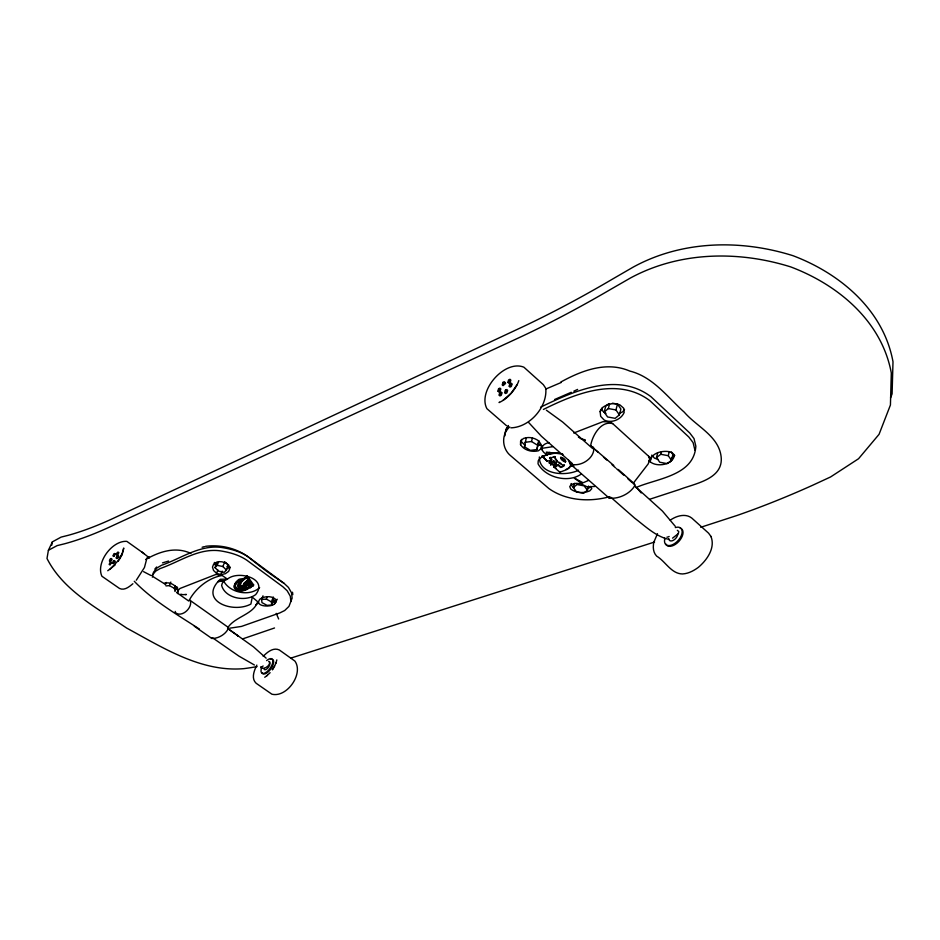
<?xml version="1.0" encoding="UTF-8"?>
<svg xmlns="http://www.w3.org/2000/svg" width="940" height="940" viewBox="0 0 940 940"><rect width="100%" height="100%" fill="white"/><g stroke="black" fill="none" stroke-linecap="round" stroke-linejoin="round"><path stroke-width="1.41" d="M541.217 448.58L541.358 444.914L538.749 440.989C534.355 437.629 528.668 436.571 523.451 438.463L520.584 441.189L520.548 444.667C524.238 450.471 532.005 452.34 538.432 450.777L541.217 448.58L541.992 445.901M520.548 444.667L521.465 439.368M116.901 557.678L116.854 558.56L118.581 556.938L118.64 556.057L116.078 558.008L117.018 555.881L117.864 555.516L117.817 556.398M117.124 554.13L116.29 554.494L116.337 553.625L118.064 552.003L117.054 555.047L117.9 554.671L118.84 552.556L118.005 552.92M114.234 561.391L114.292 560.51L113.446 560.875L112.506 563.013L115.068 561.051L115.009 561.932L113.282 563.553L113.329 562.672M115.491 554.024L113.717 556.504L114.727 553.484L113.893 553.848L112.941 555.963L113.775 555.599M109.992 564.094L109.158 564.458L110.109 562.332L110.944 561.967L109.933 564.999L111.707 562.508M110.215 560.593L110.156 561.474L111.883 559.864L111.931 558.995L109.392 560.933L110.333 558.818L111.167 558.454L111.108 559.323M504.933 435.796L505.203 432.071L508.34 426.09M650.139 461.728C650.656 452.328 664.169 449.767 671.654 452.281L674.45 455.042C673.334 464.806 657.001 467.615 650.139 461.728L651.432 456.429M539.348 456.957C539.008 475.053 566.139 476.521 578.547 470.188M653.77 542.58C652.795 547.256 653.159 552.544 656.661 556.128C665.438 561.321 671.242 573.894 682.558 573.952C688.409 573.611 693.697 570.78 698.326 567.372C706.868 560.193 715.634 547.926 710.922 536.388M538.785 441.683L536.857 449.555L530.383 450.366L524.449 446.759L526.306 437.817M536.857 449.555L538.738 440.602M146.546 559.559L144.454 567.49L136.288 580.227M890.544 397.902L892.095 393.848L893 361.771C883.553 310.036 840.243 273.563 792.972 255.692C740.708 239.242 681.911 240.382 633.231 267.089L613.186 278.698A744.339 240.064 -43.6 0 1 520.736 327.755L114.516 517.776A546.516 158.86 -49 0 1 68.385 535.271L61.124 537.104L52.382 541.863L48.398 550.276L47 558.478C63.262 590.743 97.948 608.544 126.688 628.073C162.714 647.578 201.054 672.288 243.683 668.657A515.602 203.24 -48 0 0 257.102 666.577M51.735 545.247L52.382 541.863M551.369 463.044L551.204 463.655L549.265 462.95L549.43 462.327L551.369 463.044L550.546 464.83L552.497 464.466L553.907 465.7L554.306 463.902L556.316 464.184L554.142 464.513M592.788 447.569L590.649 445.666C592.329 435.631 600.86 420.439 612.668 423.599L648.694 456.323L649.928 458.685L648.894 461.129M276.83 659.904L275.878 663.264M152.327 577.16L153.49 572.225L157.015 567.936L161.492 565.304C181.679 558.301 201.195 543.555 223.685 547.82C232.321 549.348 240.934 551.886 248.242 556.891L284.127 583.388L288.416 587.406L291.529 592.799L292.129 598.134L288.98 606.37L284.714 610.507L279.732 612.962L241.474 626.428L229.807 628.178M670.479 461.704L670.995 459.495M657.636 452.916L656.508 457.569L659.739 462.221L667.2 463.632L671.489 460.377L672.864 454.537L671.266 452.199M671.489 460.377L668.281 455.7L669.116 452.187M656.508 457.569L660.773 454.29L661.325 451.964M608.838 403.613L605.724 406.256L604.161 412.084L607.604 416.961L615.183 418.347L619.366 414.857L620.894 409.018L617.486 404.106L612.41 403.19M619.366 414.857L615.947 409.957L617.486 404.106M178.142 590.543L179.916 588.511L215.883 574.457L222.005 575.362L227.421 579.122C238.09 569.993 268.629 578.476 255.692 594.597C245.681 602.141 225.107 598.439 221.629 585.42L222.404 582.929L224.378 580.779L227.421 579.122L220.312 579.287C197.717 600.448 232.603 614.043 250.898 604.044L252.249 597.111L257.772 601.776L257.607 603.457L255.903 604.667M604.161 412.084L608.321 408.559L609.567 403.895M574.422 483.325L573.271 487.543L576.572 491.926L583.634 493.288L587.453 490.281L588.581 486.051M600.143 411.697L602.752 407.384C607.675 403.754 614.149 402.496 619.907 404.905L623.596 408.113L624.16 412.519C620.964 419.734 611.447 423.576 604.197 420.062L600.672 416.326L600.143 411.697L600.778 409.335M553.86 467.015L558.184 465.37L560.616 467.486A11.116 6.615 15.3 0 0 564.27 465.5L564.435 464.889A11.116 6.615 15.3 0 1 560.792 466.875L558.36 464.76L553.86 467.015L559.841 472.209L566.045 469.882A14.805 8.812 15.2 0 0 570.333 466.264A22.819 13.712 15 0 0 573.941 466.111M565.445 462.022A6.639 3.971 15 0 1 560.593 457.78A5.887 3.502 15.1 0 1 565.445 462.022L565.61 461.411A5.887 3.502 15.1 0 0 565.551 460.988M559.841 472.209L560.017 471.598M558.184 465.37L558.36 464.76M553.754 460.741L554.083 462.01L556.269 462.257L556.092 462.868L553.907 462.621L553.754 460.741L552.509 461.587L550.593 460.647L551.134 462.633L549.265 462.95M550.899 457.334A17.872 10.587 15.1 0 0 550.17 457.58L550.006 458.191A17.872 10.587 15.1 0 1 554.729 457.169L554.905 456.558A17.872 10.587 15.1 0 0 553.225 456.781M553.907 462.621L554.083 462.01M553.907 465.7L552.661 463.855L550.722 464.219M547.362 461.364L542.168 456.076L547.362 461.364L551.71 459.684L550.17 457.58M524.966 442.329L531.452 441.506L532.451 438.111M524.449 446.759L525.119 444.503M122.975 551.898L123.739 548.02L122.13 553.637L117.864 560.98L109.827 569.511M653.864 542.133L657.483 533.697M518.81 380.63C516.295 388.396 508.246 398.642 499.034 402.543L499.457 402.332M121.777 555.094L122.623 552.873M274.445 603.985L276.278 601.8L275.749 599.391C271.46 595.607 264.751 596.03 260.098 598.991C253.436 606.547 270.591 607.686 274.445 603.985L277.241 599.238M271.742 605.008L271.425 601.882L273.258 597.006L273.575 600.143L271.742 605.008L267.007 605.36L261.954 602.599L261.602 599.473L263 595.831M261.602 599.473L266.349 599.109L267.266 596.665M214.367 562.426L215.483 565.68M216.987 562.766L215.025 567.643L218.562 571.144L224.249 572.343L226.411 570.051L228.361 565.163L225.718 562.519M226.411 570.051L222.874 566.538L224.836 561.65M220.818 574.587L225.306 573.729L228.643 571.391L229.889 568.324L228.761 565.14C225.518 562.261 221.147 560.886 216.846 562.061L213.686 564.047L212.487 567.09L213.545 570.474L216.553 573.318L220.677 574.563L222.204 571.144M216.553 573.318L217.892 569.993M276.019 662.782L274.421 666.495M215.025 567.643L217.163 565.328L218.644 561.673M250.346 587.723L253.659 584.974L247.091 575.668L246.621 576.831C242.696 581.989 235.74 578.041 233.931 586.913C235.67 593.446 246.621 591.284 249.97 587.183L250.346 587.723L250.816 586.572M248.313 584.845L246.821 582.718A50.114 24.828 21.2 0 0 245.305 583.857L244.106 585.08L248.313 584.845L248.795 583.693L244.576 583.94L245.775 582.706A50.09 24.851 21.2 0 1 246.856 581.872M246.891 581.684L250.451 586.748L252.625 584.645L252.155 585.796L246.574 577.9C239.806 581.613 236.21 589.345 246.257 587.148A29.093 14.523 22.5 0 1 242.226 588.428C236.269 590.308 237.209 582.318 240.617 580.039C229.066 586.255 237.738 594.362 247.032 588.687A10.54 5.24 22.2 0 0 249.182 586.642C246.821 583.129 238.126 588.487 246.891 581.684L247.361 580.532L250.921 585.596M241.78 587.853C235.212 582.201 239.724 591.636 242.25 586.713L241.322 586.572M176.967 586.713L174.993 591.46L174.417 588.358L175.404 585.972M165.37 584.821L166.368 582.447M165.981 585.914L169.341 585.62L170.833 582.06M256.843 665.097C254.211 670.455 250.933 678.375 256.103 683.239L271.872 694.19C286.865 697.938 303.902 673.757 294.901 661.067L279.298 649.963C273.258 647.12 267.195 652.207 263.2 656.355M118.205 561.262L120.273 558.031M120.203 558.16L121.906 554.835M505.591 430.79L508.317 425.491M506.002 429.439L506.954 427.606M175.204 611.411L175.639 612.798C181.902 617.733 192.512 607.922 190.385 600.895L189.422 599.908C195.92 588.087 208.657 577.771 221.946 575.515M550.546 464.83L551.204 463.655M517.188 384.507L511.055 393.296L503.076 400.334M272.353 669.621L274.527 666.061M272.459 669.715L273.763 667.564M624.513 409.346L622.797 411.767L619.072 413.529M240.37 579.769L238.267 585.503M152.104 575.468L155.617 571.191L160.094 568.571C180.304 561.603 199.844 546.904 222.322 551.192C230.982 552.72 239.594 555.27 246.915 560.275L282.87 586.76L287.17 590.766L290.284 596.16L290.895 601.482M154.841 569.064L156.639 566.996M226.916 566.691L228.361 565.163M115.103 564.999L107.748 570.745M259.64 587.559C250.111 596.641 231.322 593.116 224.39 582.307M266.948 675.672L270.121 672.676M189.422 599.908L228.067 627.239C235.541 616.558 253.236 614.349 257.501 602.223M509.75 426.924C501.044 434.386 501.901 448.733 510.714 455.794L548.984 488.624C566.338 500.879 589.744 502.219 609.79 496.673M671.254 458.391L674.732 455.418M580.897 474.301C568.054 483.231 545.388 477.626 538.044 463.808L538.221 460.835C542.239 454.126 551.498 453.844 558.442 452.587M239.853 579.757C229.278 586.666 239.888 592.505 247.502 587.535A10.54 5.252 22.2 0 0 249.652 585.491M132.881 583.74C129.332 586.701 124.386 590.884 119.498 588.452L101.896 576.232C95.633 562.719 112.13 540.253 126.841 541.37L144.255 553.766M573.271 487.543L577.054 484.523L584.163 485.886L587.453 490.281M245.763 577.665C238.807 581.989 238.267 587.958 246.726 585.996A29.081 14.535 22.5 0 1 245.81 586.395M249.711 587.136L248.207 588.04M267.395 675.343L264.728 677.282M247.091 575.668C243.507 579.874 242.626 578.218 239.066 579.287C236.257 581.143 232.074 586.09 236.175 588.793M670.267 520.161C676.26 515.942 685.284 513.099 691.711 518.01L708.572 533.168L711.263 536.857M553.59 461.352L552.332 462.198L550.417 461.258M247.361 580.532L244.13 583.047L243.812 584.645M588.44 480.469L583.117 482.772L574.317 478.119L581.813 483.536M250.451 586.748L253.659 584.974M556.269 462.257L554.929 462.985L556.316 464.184M556.092 462.868L554.764 463.596L556.139 464.795M672.558 538.15L678.316 533.65L678.786 531.558L677.329 530.348M227.351 568.606L230.335 567.137M48.398 550.276L57.117 545.623L64.378 543.837A547.949 159.964 -49.1 0 0 110.509 526.623L517.376 338.471A746.513 242.356 -43.6 0 0 610.107 289.696L630.223 278.123C679.197 251.474 738.206 250.451 790.705 266.901C838.081 284.761 881.72 321.116 891.308 372.98L890.427 405.011L879.065 434.315L858.549 458.732L830.584 476.956L812.841 485.169A688.844 298.25 -40.5 0 1 736.937 515.496L700.746 527.293M573.811 391.181L577.618 389.419M503.863 383.12L505.262 382.51L505.567 383.473L503.065 385.67L502.771 384.707M554.588 399.512L571.25 392.286M587.359 488.589L590.778 487.108M145.665 559.512C159.542 551.522 175.58 546.269 190.902 553.402M545.611 389.137L561.251 382.463L560.816 382.028C581.637 370.595 606.418 360.972 629.823 371.077C652.959 376.811 667.459 397.115 684.308 412.214C696.54 426.466 718.736 436.078 721.121 456.676C723.753 479.294 694.719 483.595 679.444 489.54L649.904 499.199M540.571 407.196C573.423 391.31 617.098 371.241 650.88 396.633L689.772 433.011L694.002 438.557L695.847 446.171C693.955 475.981 656.766 478.343 635.886 487.602M543.414 409.452C575.163 393.66 617.51 376.353 649.869 400.675L688.844 437.041L693.086 442.587L694.942 450.201M146.793 558.09L149.319 557.067M549.289 442.658C540.888 443.762 539.055 451.106 547.55 454.807L546.316 452.105L560.969 453.926M573.729 433.011L602.904 421.696L609.414 421.907L612.668 423.599M541.992 456.687L547.268 454.666M162.526 562.872L168.554 561.051M274.539 627.979L242.626 638.906M537.621 445.666L540.159 444.843M654.581 542.028L290.965 658.07M175.604 588.804L177.789 588.123M271.93 602.235L275.479 601.224M202.112 547.268L204.415 546.622M242.25 586.713L241.298 586.901M246.116 584.163L247.49 583.963M552.708 446.688L541.816 448.345L542.039 449.931M594.903 486.45L587.159 486.849L581.449 484.1M243.777 589.439L238.466 589.627M549.43 462.327L551.298 462.022L550.593 460.647M164.324 583.246C169.294 581.743 174.734 584.515 177.413 588.793L178.048 591.413L176.567 592.788M185.415 594.62L186.414 594.48L183.324 594.632M217.88 581.601L224.378 580.779L217.916 581.566M668.834 539.337C655.885 536.611 645.099 526.059 634.618 518.128L610.906 497.342M205.566 546.304C220.512 544.46 236.375 548.067 248.524 557.138A656.108 393.884 59.8 0 0 266.055 570.874A661.196 397.514 59.4 0 0 283.833 583.199L284.127 583.399M584.574 439.697L581.143 438.792M510.866 427.829C529.502 427.43 547.268 407.29 545.811 388.784M608.321 408.559L615.947 409.957M660.773 454.29L668.281 455.7M217.163 565.328L222.874 566.538M180.786 594.186L182.713 594.644M581.625 483.701L575.891 483.36L571.614 484.359L569.711 486.521L570.733 489.023C576.067 493.171 583.681 493.418 589.779 490.88L591.765 488.683L590.731 486.403M194.31 626.193L211.829 638.436C218.35 638.754 226.234 634.03 228.561 627.885L228.067 627.239M240.158 586.913L239.312 586.207M268.629 661.325L269.804 662.019C269.968 665.826 264.916 669.104 261.355 668.258L260.779 667.13M568.5 460.177L569.957 463.737L609.179 498.082C618.696 499.352 630.705 493.535 635.158 484.993L633.102 483.477L648.224 463.866L649.763 459.39L648.694 456.323M658.294 459.507L654.475 458.156L651.749 455.101M178.095 591.977L177.425 591.977L177.801 593.61M590.649 445.666L613.785 465.464M143.573 571.661L150.941 575.491M569.957 463.737C579.51 467.815 594.397 458.826 593.822 448.157L592.623 446.606M254.399 664.991L238.936 656.132L212.44 637.708M169.341 585.62L174.417 588.358M273.575 600.143L275.232 601.048M266.349 599.109L271.425 601.882M153.338 576.831L164.864 584.034M199.351 629.048C176.92 614.361 152.962 600.695 134.256 581.273M538.503 443.903L540.441 445.09M531.452 441.506L537.41 445.125M546.41 410.228L562.661 422.037L592.682 448.591M578.394 437.053L580.709 438.616M227.586 628.331L253.542 646.908L266.137 658.164M177.954 593.434L188.717 601.036M229.419 629.8L236.375 634.712M573.999 487.413L571.638 485.698L571.085 483.548M605.971 413.424L602.211 410.592L601.682 408.172M149.46 557.961L141.693 551.851M237.409 635.487L238.22 636.168L236.563 634.747M554.036 466.405L556.034 468.132M506.566 425.75L486.92 408.689C477.285 390.676 504.839 359.35 523.885 367.199L543.32 384.66L545.635 388.114M550.006 458.191L551.71 459.684M572.331 463.526L541.417 436.254L528.527 422.365M618.32 469.507L634.559 483.994M596.007 450.436L598.145 452.34M603.504 457.11L606.711 459.977M612.069 464.736L615.688 467.967M616.593 468.778L623.819 475.205M627.943 478.883L632.068 482.561M634.465 485.804L662.453 511.102L675.237 526.294M521.442 441.659L524.309 444.655M641.198 492.936L637.038 488.119M247.855 577.877L251.039 582.389M246.621 576.831L253.189 586.125M211.359 637.778L211.829 638.436M664.427 538.091L664.921 538.832M608.638 497.072L609.179 498.082M276.243 613.374L278.651 618.99M510.878 380.03L510.079 382.592L508.669 383.214L508.376 382.239M512.112 383.92L511.313 386.493L509.891 387.115L509.586 386.14M507.682 390.312L506.883 392.885L505.473 393.496L505.168 392.521M500.867 388.843L500.068 391.404L498.67 392.015L498.376 391.04M502.054 392.755L501.255 395.329L499.845 395.94L499.551 394.953M292.505 592.223L292.822 594.632M561.415 457.369A5.887 3.502 15.1 0 1 562.637 457.886M563.201 458.191A5.887 3.502 15.1 0 1 565.422 460.565M564.27 465.5A12.537 7.497 15 0 1 554.729 457.169M548.584 454.149A17.66 10.493 15.2 0 1 555.481 453.374A20.375 12.173 14.8 0 1 555.986 452.68M570.498 465.641A14.805 8.812 15.2 0 1 569.205 467.427M568.865 467.744A14.805 8.812 15.2 0 1 568.077 468.32M567.643 468.59A14.805 8.812 15.2 0 1 566.209 469.272M565.61 461.411A6.639 3.971 15 0 1 560.769 457.169M562.567 453.75A19.094 11.386 14.7 0 0 561.768 454.361A11.539 6.874 15.1 0 1 563.048 454.748M560.886 463.408A12.537 7.497 15 0 1 558.83 462.116M557.126 460.635A12.537 7.497 15 0 1 555.423 458.215M555.094 457.38A12.537 7.497 15 0 1 554.905 456.558M270.391 659.34A8.695 3.913 -54.8 0 1 271.601 667.811A8.695 3.913 -54.8 0 1 262.072 672.899M266.596 660.609A8.695 3.901 -54.8 0 1 272.835 661.96A8.695 3.901 -54.8 0 1 265.209 672.899A8.695 3.901 -54.8 0 1 261.649 667.706M269.416 662.453A4.348 1.95 -54.8 0 1 267.853 667.999A4.348 1.95 -54.8 0 1 263.964 668.563M263.13 665.966A4.359 1.939 -54.8 0 1 260.991 666.977M675.296 527.575A11.104 6.345 -47.3 0 1 681.958 533.603A11.104 6.345 -47.3 0 1 671.325 545.177A11.104 6.345 -47.3 0 1 664.721 539.09M677.728 533.873A5.546 3.173 -47.3 0 1 673.451 540.253A5.546 3.173 -47.3 0 1 668.88 538.808M680.184 528.115A11.092 6.345 -47.3 0 1 678.868 541.405A11.092 6.345 -47.3 0 1 665.708 543.872M669.151 536.47A5.558 3.161 -47.4 0 1 666.918 537.175M501.49 392.979L498.987 395.176L499.798 392.603L501.196 391.992L501.49 392.979M510.326 380.242L507.812 382.451L508.611 379.889L510.021 379.267L510.326 380.242M505.414 390.159L504.604 392.732L507.118 390.523L506.825 389.536L505.414 390.159M509.832 383.779L509.034 386.352L511.548 384.131L511.243 383.156L509.832 383.779M498.611 388.69L497.801 391.252L500.303 389.054L500.01 388.079L498.611 388.69M503.006 382.357L502.207 384.906L504.71 382.709L504.404 381.746L503.006 382.357M553.237 453.186L549.465 452.528L553.237 453.186M585.244 440.272L583.352 439.755L585.244 440.272"/></g></svg>
